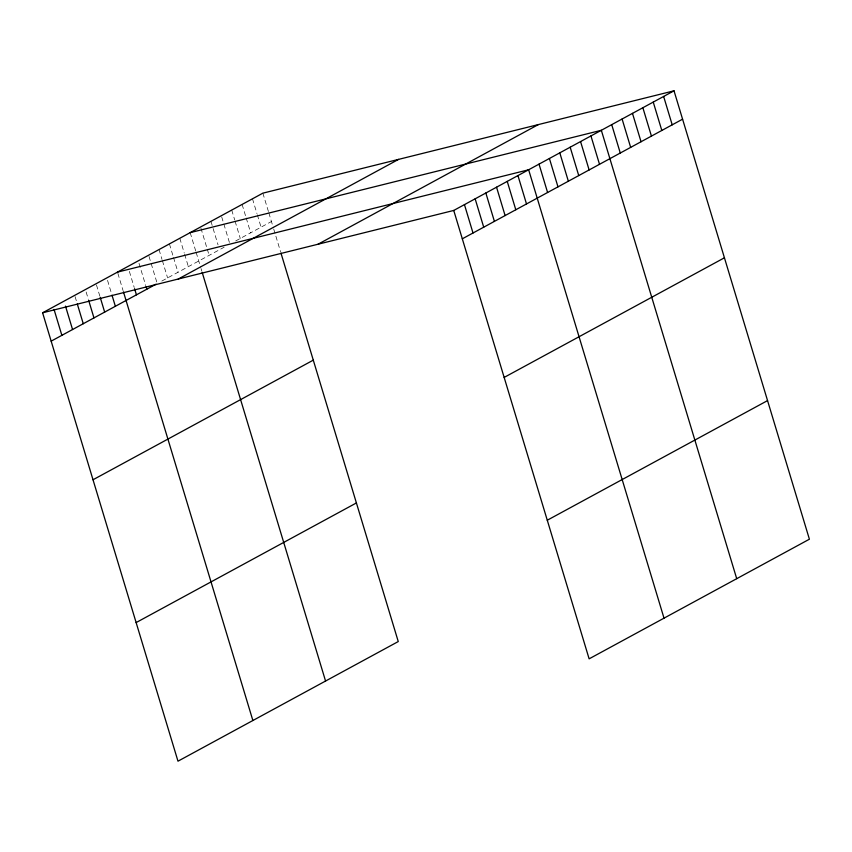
<?xml version="1.0" encoding="UTF-8"?>
<svg xmlns="http://www.w3.org/2000/svg" width="852" height="852" viewBox="0 0 852 852"><rect width="100%" height="100%" fill="white"/><g stroke="black" fill="none" stroke-linecap="round" stroke-linejoin="round"><path stroke-width="0.64" stroke-dasharray="4.26 3.19" d="M161.827 281.053L224.129 247.218M235.674 240.956L271.437 221.531M262.874 193.159L268.465 211.658M268.838 212.893L273.343 227.825M273.726 229.092L280.574 251.766M252.49 198.804L256.963 213.596M257.336 214.832L261.053 227.165M242.106 204.437L245.834 216.77M246.207 218.005L250.669 232.809M231.723 210.082L234.705 219.944M235.077 221.179L240.285 238.443M221.712 216.951L229.529 242.852M210.955 221.36L218.027 244.79M200.944 228.23L206.898 247.964M207.27 249.199L209.134 255.366M190.188 232.639L195.768 251.138M196.141 252.373L200.646 267.304M201.029 268.561L201.796 271.085M179.804 238.272L184.266 253.076M184.639 254.311L188.367 266.644M169.42 243.917L173.137 256.25M173.51 257.485L177.983 272.278M159.036 249.561L162.008 259.423M162.381 260.659L167.599 277.922M149.015 256.431L156.843 282.332M139.004 263.3L145.713 285.505M129.366 271.405L134.211 287.443M117.864 273.354L123.082 290.617M107.544 280.393L111.633 293.961M96.468 284.973L99.822 296.07M86.137 292.012L88.374 299.414M75.072 296.592L76.936 302.758"/><path stroke-width="1.28" d="M280.947 253.033L398.257 641.556L177.983 761.187L42.6 312.79L262.874 193.159L674.017 90.813L809.4 539.209L589.126 658.841L453.743 210.444L674.017 90.813M51.163 341.151L156.054 284.185M178.281 279.019L398.555 159.388M318.073 244.215L538.347 124.594M462.306 238.816L682.59 119.184M93.017 479.761L313.291 360.14M504.16 377.415L724.434 257.794M136.128 622.578L356.402 502.946M547.272 520.231L767.556 400.6M190.188 232.639L601.331 130.292L736.714 578.689M117.491 272.118L528.645 169.772L664.017 618.169M42.6 312.79L453.743 210.444M663.633 96.457L672.207 124.818M653.25 102.091L661.812 130.463M642.866 107.735L651.429 136.096M632.482 113.369L641.045 141.741M622.098 119.014L630.661 147.375M611.715 124.658L620.277 153.019M590.947 135.937L599.51 164.298M580.563 141.57L589.126 169.942M570.18 147.215L578.742 175.576M559.796 152.849L568.359 181.22M549.412 158.493L557.975 186.854M539.028 164.127L547.591 192.499M517.941 175.587L526.504 203.947M507.238 181.391L515.801 209.762M496.546 187.206L505.108 215.567M485.842 193.01L494.405 221.382M475.15 198.825L483.712 227.186M464.447 204.629L473.009 233.001M202.169 272.342L325.56 681.036M146.086 286.741L146.832 289.201M134.584 288.679L136.437 294.845M123.455 291.853L252.874 720.515M112.006 295.197L115.361 306.294M100.195 297.305L104.658 312.098M88.746 300.649L93.965 317.913M77.308 303.994L83.262 323.728M65.487 306.102L72.558 329.532M54.049 309.446L61.866 335.347"/></g></svg>
